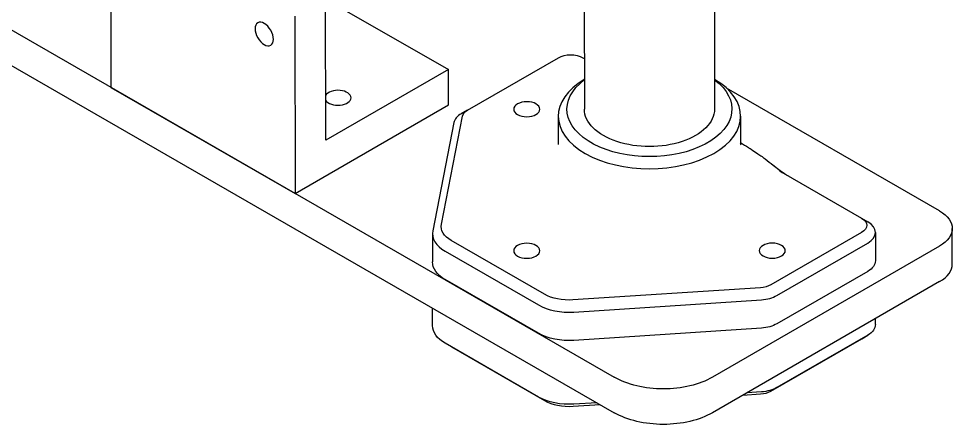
# Model space of a CAD drawing. Header units: millimetres. Extents: x 129 to 6329, y 33 to 3553.
# Drawn here: x 5119.8 to 5334.9, y 2645.4 to 2739.8 of the extents above; entities that cross this region are included whole.
import ezdxf

# ---------------------------------------------------------------- set-up
doc = ezdxf.new("R2010")
doc.units = ezdxf.units.MM
doc.layers.add('vistasIsometricas', color=255, linetype='Continuous')

msp = doc.modelspace()

# ---------------------------------------------------------------- linework, layer by layer
at = {"layer": 'vistasIsometricas', "extrusion": (1e-16, 0.816497, 0.57735)}
for p, q in [((5250.017, 2924.852), (5250.167, 2718.975)), ((5280.023, 2916.918), (5280.167, 2718.997)), ((4996.838, 2807.137), (5257.053, 2657.154)), ((4996.844, 2798.968), (5257.059, 2648.985)), ((5141.058, 2764.836), (5141.088, 2723.994)), ((5190.579, 2711.791), (5190.555, 2744.465)), ((5190.555, 2744.437), (5218.863, 2728.121)), ((5183.484, 2740.382), (5183.514, 2699.54)), ((5223.246, 2718.741), (5244.178, 2730.825)), ((5249.835, 2730.828), (5250.159, 2730.642)), ((5218.863, 2728.121), (5190.579, 2711.791)), ((5218.869, 2719.953), (5218.863, 2728.121)), ((5141.088, 2723.994), (5183.514, 2699.54)), ((5332.006, 2695.533), (5282.942, 2723.813)), ((5183.514, 2699.54), (5218.869, 2719.953)), ((5217.22, 2692.45), (5222.1, 2717.368)), ((5223.242, 2718.738), (5221.826, 2717.918)), ((5244.168, 2717.337), (5244.173, 2710.803)), ((5286.168, 2717.368), (5286.173, 2710.833)), ((5220.114, 2715.863), (5215.234, 2690.945)), ((5293.652, 2706.007), (5293.636, 2706.021)), ((5296.067, 2704.181), (5314.04, 2693.822)), ((5314.042, 2693.82), (5315.459, 2693.002)), ((5334.941, 2683.29), (5334.935, 2691.458)), ((5215.17, 2690.295), (5215.175, 2683.76)), ((5314.04, 2690.558), (5293.109, 2678.474)), ((5317.213, 2690.559), (5317.218, 2684.025)), ((5240.983, 2676.294), (5219.512, 2688.67)), ((5332.006, 2687.375), (5279.681, 2657.165)), ((5294.524, 2676.025), (5315.455, 2688.11)), ((5218.099, 2686.22), (5239.57, 2673.844)), ((5315.46, 2681.575), (5294.529, 2669.49)), ((5239.575, 2667.309), (5218.104, 2679.685)), ((5332.012, 2679.207), (5279.686, 2648.996)), ((5290.729, 2677.811), (5247.538, 2674.975)), ((5247.764, 2672.195), (5290.955, 2675.031)), ((5215.186, 2669.057), (5215.183, 2673.122)), ((5317.228, 2669.321), (5317.227, 2670.67)), ((5290.96, 2668.496), (5247.769, 2665.66)), ((5293.126, 2653.968), (5314.058, 2666.053)), ((5315.471, 2666.872), (5294.539, 2654.787)), ((5314.063, 2666.056), (5315.478, 2666.876)), ((5219.525, 2664.167), (5218.109, 2664.985)), ((5239.586, 2652.606), (5218.115, 2664.982)), ((5219.53, 2664.165), (5241.001, 2651.789)), ((5286.689, 2653.039), (5290.747, 2653.306)), ((5290.97, 2653.793), (5287.613, 2653.573)), ((5247.556, 2650.47), (5253.775, 2650.878)), ((5253.039, 2651.302), (5247.78, 2650.957))]:
    msp.add_line(p, q, dxfattribs=at)
at = {"layer": 'vistasIsometricas', "extrusion": (-1.18301e-16, -6.83013e-17, -1)}
msp.add_ellipse((5176.419, 2736.289), major_axis=(-1.5, 2.598), ratio=0.5773503, dxfattribs=at)
at = {"layer": 'vistasIsometricas', "extrusion": (-9.99273e-17, -9.99999e-17, -1)}
for centre, start_param, end_param in [((5247.006, 2729.195), 3.9274103, 5.4982066), ((5226.075, 2717.11), 3.2545292, 3.9274103), ((5311.212, 2692.189), -0.7849787, 0.7858176), ((5290.28, 2680.104), 0.7858176, 1.4586987)]:
    msp.add_ellipse(centre, major_axis=(4, 0.003), ratio=0.5768653, start_param=start_param, end_param=end_param, dxfattribs=at)
at = {"layer": 'vistasIsometricas'}
for centre, major_axis, start_param, end_param in [((5265.168, 2717.353), (21, 0.015), 2.3663993, 7.0583787), ((5193.408, 2721.582), (3, 0.002), 3.4742381, 9.0921325), ((5226.076, 2715.477), (6, 0.004), 2.3574529, 3.0286561), ((5225.17, 2690.302), (10, 0.007), 3.0286561, 3.9265714), ((5311.213, 2690.555), (6, 0.004), -0.7858176, 0.7841398), ((5324.941, 2683.282), (10, 0.007), -0.7858176, 0), ((5290.281, 2678.47), (6, 0.004), -1.4586987, -0.7858176), ((5246.641, 2677.927), (10, 0.007), 3.9265714, 4.8244866), ((5290.298, 2655.599), (4, 0.003), -1.4586987, -0.7858176), ((5246.658, 2655.055), (8, 0.006), 3.9265714, 4.8244866)]:
    msp.add_ellipse(centre, major_axis=major_axis, ratio=0.5768653, start_param=start_param, end_param=end_param, dxfattribs=at)
at = {"layer": 'vistasIsometricas', "extrusion": (-1.68276e-16, -1.99977e-16, -1)}
msp.add_ellipse((5265.167, 2718.986), major_axis=(19, 0.014), ratio=0.5768653, start_param=-0.6608453, end_param=3.8024379, dxfattribs=at)
at = {"layer": 'vistasIsometricas', "extrusion": (-1.33406e-16, 1.00048e-16, -1)}
msp.add_ellipse((5236.895, 2718.952), major_axis=(3, 0.002), ratio=0.5768653, start_param=1.5707963, end_param=7.8539816, dxfattribs=at)
at = {"layer": 'vistasIsometricas', "extrusion": (-8.00727e-17, 1.00014e-16, -1)}
msp.add_ellipse((5265.167, 2718.986), major_axis=(15, 0.011), ratio=0.5768653, start_param=0, end_param=3.1415927, dxfattribs=at)
at = {"layer": 'vistasIsometricas', "extrusion": (-7.98547e-17, -1.99985e-16, -1)}
msp.add_ellipse((5324.935, 2691.451), major_axis=(10, 0.007), ratio=0.5768653, start_param=-0.7849787, end_param=0.7858176, dxfattribs=at)
at = {"layer": 'vistasIsometricas', "extrusion": (-9.98547e-17, -2e-16, -1)}
for centre, start_param, end_param in [((5225.169, 2691.936), 2.356614, 3.2545292), ((5246.64, 2679.56), 1.4586987, 2.356614)]:
    msp.add_ellipse(centre, major_axis=(8, 0.006), ratio=0.5768653, start_param=start_param, end_param=end_param, dxfattribs=at)
at = {"layer": 'vistasIsometricas', "extrusion": (-1.33479e-16, 1.99976e-16, -1)}
msp.add_ellipse((5236.895, 2686.319), major_axis=(3, 0.002), ratio=0.5768653, start_param=1.5707963, end_param=7.8539816, dxfattribs=at)
at = {"layer": 'vistasIsometricas', "extrusion": (-1.33624e-16, 3.99976e-16, -1)}
msp.add_ellipse((5293.463, 2686.347), major_axis=(3, 0.002), ratio=0.5768653, start_param=1.5707963, end_param=7.8539816, dxfattribs=at)
at = {"layer": 'vistasIsometricas', "extrusion": (7.26836e-20, -9.99999e-17, -1)}
for centre, start_param, end_param in [((5225.175, 2683.767), 2.356614, 3.1415927), ((5246.646, 2671.392), 1.4586987, 2.356614)]:
    msp.add_ellipse(centre, major_axis=(10, 0.007), ratio=0.5768653, start_param=start_param, end_param=end_param, dxfattribs=at)
at = {"layer": 'vistasIsometricas', "extrusion": (-6.6594e-17, -9.99757e-17, -1)}
for centre, start_param, end_param in [((5311.218, 2684.02), 0, 0.7858176), ((5290.297, 2657.232), 0.7858176, 1.4586987)]:
    msp.add_ellipse(centre, major_axis=(6, 0.004), ratio=0.5768653, start_param=start_param, end_param=end_param, dxfattribs=at)
at = {"layer": 'vistasIsometricas', "extrusion": (-1.45367e-19, 2e-16, -1)}
msp.add_ellipse((5290.286, 2671.935), major_axis=(6, 0.004), ratio=0.5768653, start_param=0.7858176, end_param=1.4586987, dxfattribs=at)
at = {"layer": 'vistasIsometricas', "extrusion": (-1.20073e-16, 9.99854e-17, -1)}
for centre, start_param, end_param in [((5225.186, 2669.064), 2.356614, 3.1415927), ((5246.657, 2656.689), 1.4586987, 2.356614)]:
    msp.add_ellipse(centre, major_axis=(10, 0.007), ratio=0.5768653, start_param=start_param, end_param=end_param, dxfattribs=at)
at = {"layer": 'vistasIsometricas', "extrusion": (-2.66521e-16, -1.99976e-16, -1)}
msp.add_ellipse((5311.228, 2669.317), major_axis=(6, 0.004), ratio=0.5768653, start_param=0, end_param=0.7858176, dxfattribs=at)
at = {"layer": 'vistasIsometricas', "extrusion": (0, 0, -1)}
for centre in [(5268.367, 2663.686), (5268.373, 2655.517)]:
    msp.add_ellipse(centre, major_axis=(16, 0.012), ratio=0.5768653, start_param=0.7858176, end_param=2.356614, dxfattribs=at)
at = {"layer": 'vistasIsometricas'}
for points, knots in [([(5286.173, 2711.259), (5286.772, 2710.892), (5287.368, 2710.518), (5288.228, 2709.967), (5288.499, 2709.791), (5289.228, 2709.312), (5289.683, 2709.006), (5290.454, 2708.474), (5290.776, 2708.248), (5291.327, 2707.85), (5291.558, 2707.681), (5292.404, 2707.046), (5293.046, 2706.538), (5293.636, 2706.021)], [-0.57028894, -0.57028894, -0.57028894, -0.57028894, -0.43954805, -0.43954805, -0.3788424, -0.3788424, -0.27543189, -0.27543189, -0.20049968, -0.20049968, -0.14624721, -0.14624721, 0, 0, 0, 0]), ([(5286.305, 2710.709), (5286.305, 2710.709), (5286.302, 2710.712), (5286.274, 2710.75), (5286.217, 2710.845), (5286.173, 2710.938)], [1.28353348, 1.28353348, 1.28353348, 1.28353348, 1.31127682, 1.31127682, 1.44933173, 1.44933173, 1.44933173, 1.44933173]), ([(5293.636, 2706.021), (5293.84, 2705.855), (5294.044, 2705.691), (5294.247, 2705.531), (5294.451, 2705.37), (5294.656, 2705.211), (5294.858, 2705.057), (5295.263, 2704.75), (5295.666, 2704.457), (5296.067, 2704.181)], [0, 0, 0, 0, 0.25, 0.25, 0.25, 0.5, 0.5, 0.5, 1, 1, 1, 1]), ([(5297.268, 2703.488), (5296.945, 2703.679), (5296.61, 2703.886), (5295.837, 2704.385), (5295.394, 2704.689), (5294.514, 2705.326), (5294.074, 2705.665), (5293.652, 2706.007)], [0.01243247, 0.01243247, 0.01243247, 0.01243247, 0.07194352, 0.07194352, 0.1513648, 0.1513648, 0.23597165, 0.23597165, 0.23597165, 0.23597165])]:
    msp.add_open_spline(points, degree=3, knots=knots, dxfattribs=at)
msp.add_open_spline([(5293.83, 2705.864), (5293.683, 2705.986), (5293.537, 2706.108), (5293.392, 2706.232)], degree=3, dxfattribs=at)

doc.saveas('drawing.dxf')
